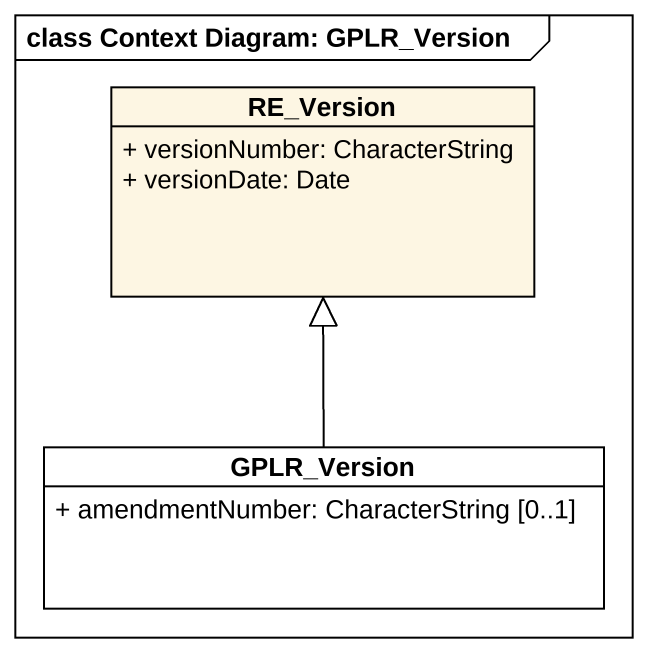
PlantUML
@startuml
mainframe class Context Diagram: GPLR_Version
hide circle
hide empty members
skinparam classAttributeIconSize 0
class RE_Version {
  + versionNumber: CharacterString
  + versionDate: Date
}
class GPLR_Version #FFFFFF {
  + amendmentNumber: CharacterString [0..1]
}
GPLR_Version -up-|> RE_Version
@enduml
